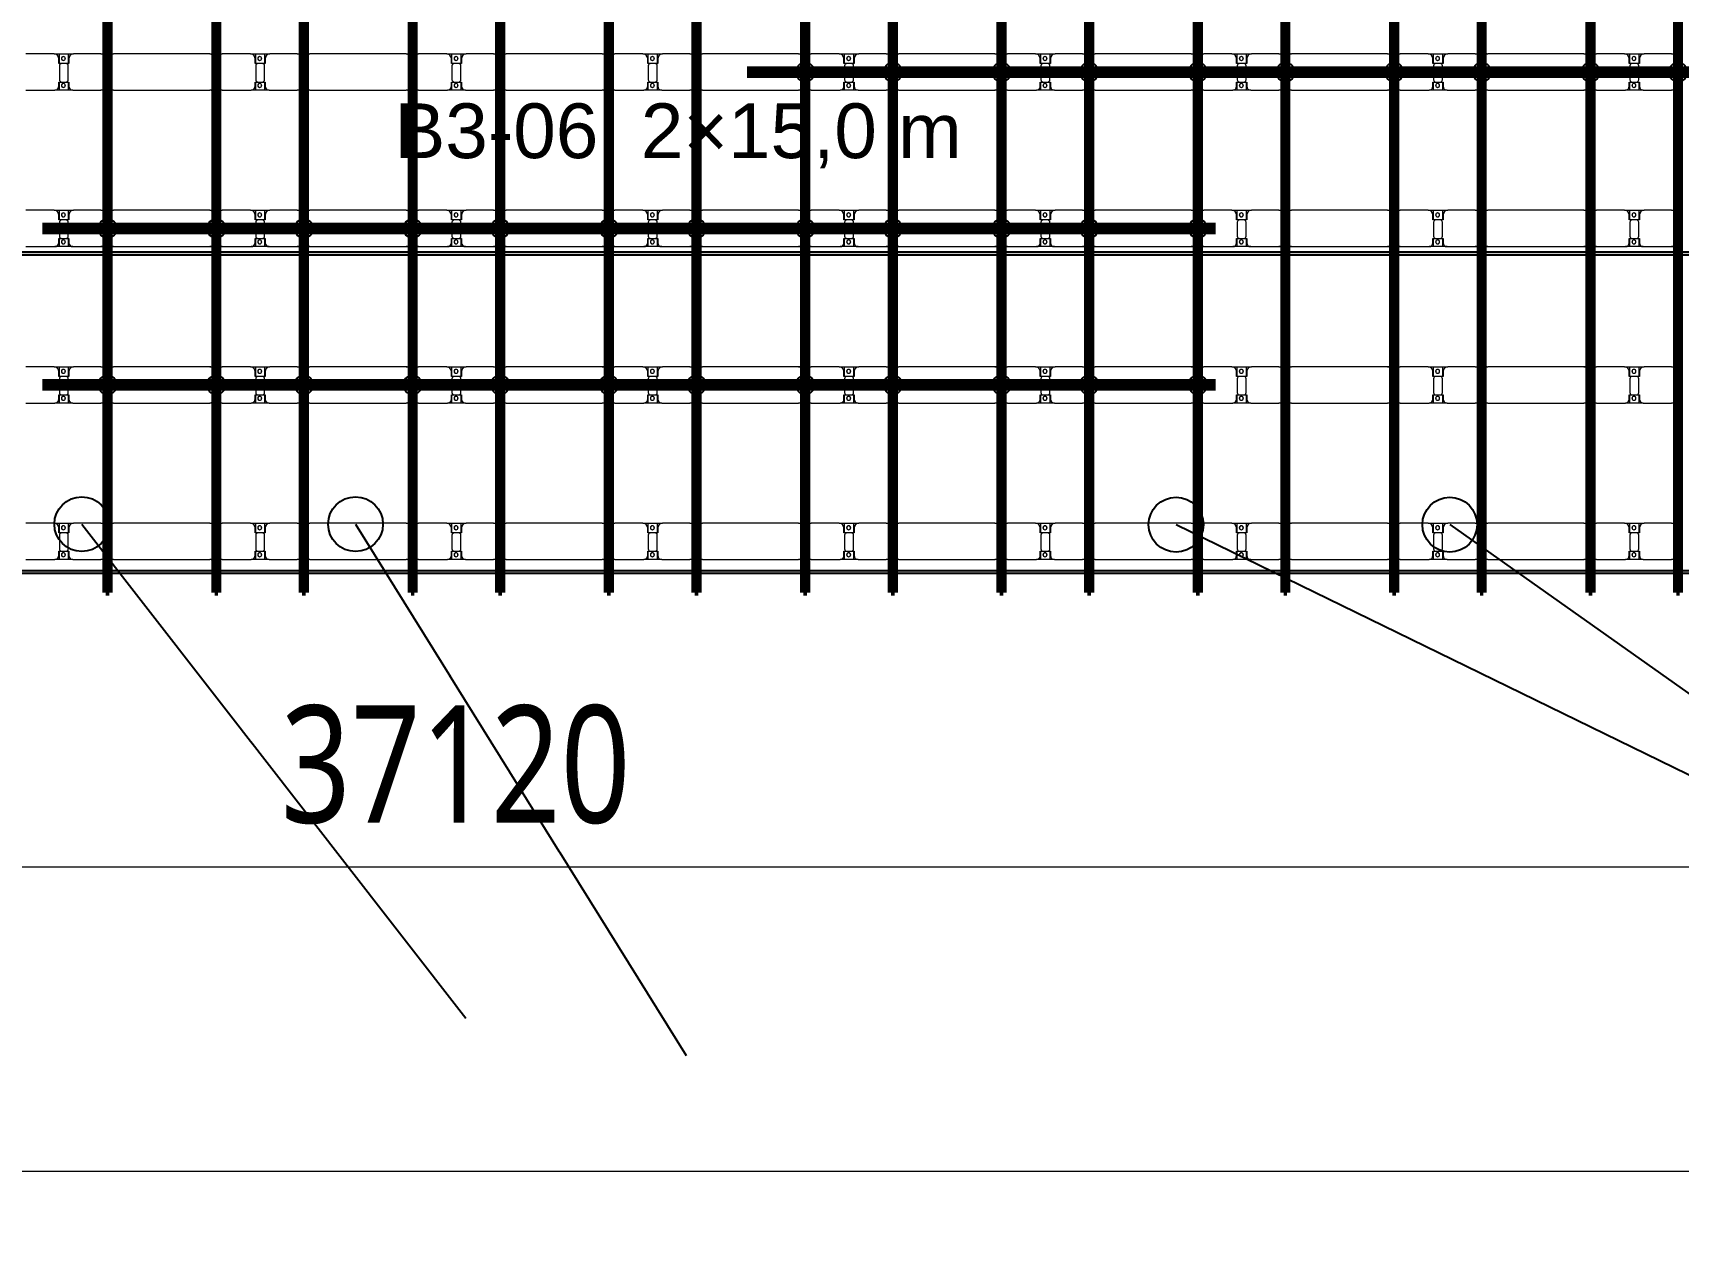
# Model space of a CAD drawing. Header units: millimetres. Extents: x 312848 to 517332, y -142134 to -35114.
# Drawn here: x 412048 to 433082, y -142134 to -126827 of the extents above; entities that cross this region are included whole.
import ezdxf

# ---------------------------------------------------------------- set-up
doc = ezdxf.new("R2010")
doc.units = ezdxf.units.MM
for name, color, linetype, lineweight in [('A-ANNO-DIMS', 211, 'Continuous', 9), ('A-ANNO-DIMS-500', 211, 'Continuous', 9), ('A-GENM', 13, 'Continuous', 9), ('S-BEAM', 12, 'Continuous', 9)]:
    doc.layers.add(name, color=color, linetype=linetype, lineweight=lineweight)
for name, color, linetype in [('GC-BICH NEO', 6, 'Continuous'), ('GC-DAY NEO', 5, 'Continuous'), ('GC-GHI CHU', 2, 'Continuous'), ('GC-HOP 40x60 GIA CUONG', 1, 'Continuous')]:
    doc.layers.add(name, color=color, linetype=linetype)
doc.styles.add('GC_VN', font='arial.ttf')
doc.styles.add('Trebuchet MS', font='trebuc.ttf', dxfattribs={"width": 0.8, "height": 1500})
doc.dimstyles.new('Arc_Length_-_3mm_Trebuchet_MS_3', dxfattribs={"dimscale": 304.8, "dimtxt": 1546.42636, "dimasz": 1.64042, "dimexe": 2.46063, "dimexo": 2.46063, "dimgap": 0.492126, "dimtad": 1, "dimdec": 0, "dimrnd": 10, "dimzin": 0, "dimdsep": 46, "dimtxsty": 'Trebuchet MS', "dimblk1": 'OBLIQUE', "dimblk2": 'OBLIQUE', "dimsah": 1, "dimcen": 0.09, "dimdle": 1.64042, "dimazin": 0, "dimtfac": 1, "dimtdec": 4, "dimtix": 1, "dimtmove": 0, "dimatfit": 3, "dimfxl": 1, "dimtvp": 1, "dimtfill": 1, "dimtolj": 1, "dimtzin": 0, "dimarcsym": 2})

# ---------------------------------------------------------------- blocks, each defined once
blk = doc.blocks.new('Dai phao do pin - DẢI PHAO ĐỠ PIN-67305-KHUNG KẾT CẤU BÈ PIN 3')
at = {"layer": 'A-GENM', "color": 7}
for p, q in [((11170, 242), (10810, 242)), ((11170, 242), (11352, 242)), ((11238, 242), (11420, 242)), ((11238, 118), (11238, 242)), ((11352, 242), (11352, 118)), ((11770, 242), (11420, 242)), ((11770, 242), (11834, 242)), ((11874, 242), (11930, 242)), ((13160, 242), (11930, 242)), ((13160, 242), (13224, 242)), ((13264, 242), (13320, 242)), ((13680, 242), (13320, 242)), ((13680, 242), (13862, 242)), ((13748, 242), (13930, 242)), ((13748, 118), (13748, 242)), ((13862, 242), (13862, 118)), ((14280, 242), (13930, 242)), ((14280, 242), (14344, 242)), ((14384, 242), (14440, 242)), ((15670, 242), (14440, 242)), ((15670, 242), (15734, 242)), ((15774, 242), (15830, 242)), ((16190, 242), (15830, 242)), ((16190, 242), (16372, 242)), ((16258, 242), (16440, 242)), ((16258, 118), (16258, 242)), ((16372, 242), (16372, 118)), ((16790, 242), (16440, 242)), ((16790, 242), (16854, 242)), ((16894, 242), (16950, 242)), ((18180, 242), (16950, 242)), ((18180, 242), (18244, 242)), ((18284, 242), (18340, 242)), ((18700, 242), (18340, 242)), ((18700, 242), (18882, 242)), ((18768, 242), (18950, 242)), ((18768, 118), (18768, 242)), ((18882, 242), (18882, 118)), ((19300, 242), (18950, 242)), ((19300, 242), (19364, 242)), ((19404, 242), (19460, 242)), ((20690, 242), (19460, 242)), ((20690, 242), (20754, 242)), ((20794, 242), (20850, 242)), ((21210, 242), (20850, 242)), ((21210, 242), (21392, 242)), ((21278, 242), (21460, 242)), ((21278, 118), (21278, 242)), ((21392, 242), (21392, 118)), ((21810, 242), (21460, 242)), ((21810, 242), (21874, 242)), ((21914, 242), (21970, 242)), ((23200, 242), (21970, 242)), ((23200, 242), (23264, 242)), ((23304, 242), (23360, 242)), ((23720, 242), (23360, 242)), ((23720, 242), (23902, 242)), ((23788, 242), (23970, 242)), ((23788, 118), (23788, 242)), ((23902, 242), (23902, 118)), ((24320, 242), (23970, 242)), ((24320, 242), (24384, 242)), ((24424, 242), (24480, 242)), ((25710, 242), (24480, 242)), ((25710, 242), (25774, 242)), ((25814, 242), (25870, 242)), ((26230, 242), (25870, 242)), ((26230, 242), (26412, 242)), ((26298, 242), (26480, 242)), ((26298, 118), (26298, 242)), ((26412, 242), (26412, 118)), ((26830, 242), (26480, 242)), ((26830, 242), (26894, 242)), ((26934, 242), (26990, 242)), ((28220, 242), (26990, 242)), ((28220, 242), (28284, 242)), ((28324, 242), (28380, 242)), ((28740, 242), (28380, 242)), ((28740, 242), (28922, 242)), ((28808, 242), (28990, 242)), ((28808, 118), (28808, 242)), ((28922, 242), (28922, 118)), ((29340, 242), (28990, 242)), ((29340, 242), (29404, 242)), ((29444, 242), (29500, 242)), ((30730, 242), (29500, 242)), ((30730, 242), (30794, 242)), ((30834, 242), (30890, 242)), ((31250, 242), (30890, 242)), ((31250, 242), (31432, 242)), ((31318, 242), (31500, 242)), ((31318, 118), (31318, 242)), ((31432, 242), (31432, 118)), ((31850, 242), (31500, 242)), ((31850, 242), (31914, 242)), ((11230, 118), (11230, 182)), ((11322, 118), (11230, 118)), ((11238, 88), (11238, -88)), ((11360, 118), (11268, 118)), ((11352, -88), (11352, 88)), ((11360, 182), (11360, 118)), ((11820, -173), (11820, 192)), ((11880, 192), (11880, -173)), ((13210, -173), (13210, 192)), ((13270, 192), (13270, -173)), ((13740, 118), (13740, 182)), ((13832, 118), (13740, 118)), ((13748, 88), (13748, -88)), ((13870, 118), (13778, 118)), ((13862, -88), (13862, 88)), ((13870, 182), (13870, 118)), ((14330, -173), (14330, 192)), ((14390, 192), (14390, -173)), ((15720, -173), (15720, 192)), ((15780, 192), (15780, -173)), ((16250, 118), (16250, 182)), ((16342, 118), (16250, 118)), ((16258, 88), (16258, -88)), ((16380, 118), (16288, 118)), ((16372, -88), (16372, 88)), ((16380, 182), (16380, 118)), ((16840, -173), (16840, 192)), ((16900, 192), (16900, -173)), ((18230, -173), (18230, 192)), ((18290, 192), (18290, -173)), ((18760, 118), (18760, 182)), ((18852, 118), (18760, 118)), ((18768, 88), (18768, -88)), ((18890, 118), (18798, 118)), ((18882, -88), (18882, 88)), ((18890, 182), (18890, 118)), ((19350, -173), (19350, 192)), ((19410, 192), (19410, -173)), ((20740, -173), (20740, 192)), ((20800, 192), (20800, -173)), ((21270, 118), (21270, 182)), ((21362, 118), (21270, 118)), ((21278, 88), (21278, -88)), ((21400, 118), (21308, 118)), ((21392, -88), (21392, 88)), ((21400, 182), (21400, 118)), ((21860, -173), (21860, 192)), ((21920, 192), (21920, -173)), ((23250, -173), (23250, 192)), ((23310, 192), (23310, -173)), ((23780, 118), (23780, 182)), ((23872, 118), (23780, 118)), ((23788, 88), (23788, -88)), ((23910, 118), (23818, 118)), ((23902, -88), (23902, 88)), ((23910, 182), (23910, 118)), ((24370, -173), (24370, 192)), ((24430, 192), (24430, -173)), ((25760, -173), (25760, 192)), ((25820, 192), (25820, -173)), ((26290, 118), (26290, 182)), ((26382, 118), (26290, 118)), ((26298, 88), (26298, -88)), ((26420, 118), (26328, 118)), ((26412, -88), (26412, 88)), ((26420, 182), (26420, 118)), ((26880, -173), (26880, 192)), ((26940, 192), (26940, -173)), ((28270, -173), (28270, 192)), ((28330, 192), (28330, -173)), ((28800, 118), (28800, 182)), ((28892, 118), (28800, 118)), ((28808, 88), (28808, -88)), ((28930, 118), (28838, 118)), ((28922, -88), (28922, 88)), ((28930, 182), (28930, 118)), ((29390, -173), (29390, 192)), ((29450, 192), (29450, -173)), ((30780, -173), (30780, 192)), ((30840, 192), (30840, -173)), ((31310, 118), (31310, 182)), ((31402, 118), (31310, 118)), ((31318, 88), (31318, -88)), ((31440, 118), (31348, 118)), ((31432, -88), (31432, 88)), ((31440, 182), (31440, 118)), ((31900, -173), (31900, 192)), ((11230, -173), (11230, -118)), ((11230, -118), (11322, -118)), ((11238, -223), (11238, -118)), ((11268, -118), (11360, -118)), ((11352, -118), (11352, -223)), ((11360, -118), (11360, -173)), ((13740, -173), (13740, -118)), ((13740, -118), (13832, -118)), ((13748, -223), (13748, -118)), ((13778, -118), (13870, -118)), ((13862, -118), (13862, -223)), ((13870, -118), (13870, -173)), ((16250, -173), (16250, -118)), ((16250, -118), (16342, -118)), ((16258, -223), (16258, -118)), ((16288, -118), (16380, -118)), ((16372, -118), (16372, -223)), ((16380, -118), (16380, -173)), ((18760, -173), (18760, -118)), ((18760, -118), (18852, -118)), ((18768, -223), (18768, -118)), ((18798, -118), (18890, -118)), ((18882, -118), (18882, -223)), ((18890, -118), (18890, -173)), ((21270, -173), (21270, -118)), ((21270, -118), (21362, -118)), ((21278, -223), (21278, -118)), ((21308, -118), (21400, -118)), ((21392, -118), (21392, -223)), ((21400, -118), (21400, -173)), ((23780, -173), (23780, -118)), ((23780, -118), (23872, -118)), ((23788, -223), (23788, -118)), ((23818, -118), (23910, -118)), ((23902, -118), (23902, -223)), ((23910, -118), (23910, -173)), ((26290, -173), (26290, -118)), ((26290, -118), (26382, -118)), ((26298, -223), (26298, -118)), ((26328, -118), (26420, -118)), ((26412, -118), (26412, -223)), ((26420, -118), (26420, -173)), ((28800, -173), (28800, -118)), ((28800, -118), (28892, -118)), ((28808, -223), (28808, -118)), ((28838, -118), (28930, -118)), ((28922, -118), (28922, -223)), ((28930, -118), (28930, -173)), ((31310, -173), (31310, -118)), ((31310, -118), (31402, -118)), ((31318, -223), (31318, -118)), ((31348, -118), (31440, -118)), ((31432, -118), (31432, -223)), ((31440, -118), (31440, -173)), ((10810, -223), (11180, -223)), ((11352, -223), (11180, -223)), ((11410, -223), (11238, -223)), ((11410, -223), (11770, -223)), ((11834, -223), (11770, -223)), ((11930, -223), (11874, -223)), ((11930, -223), (13160, -223)), ((13224, -223), (13160, -223)), ((13320, -223), (13264, -223)), ((13320, -223), (13690, -223)), ((13862, -223), (13690, -223)), ((13920, -223), (13748, -223)), ((13920, -223), (14280, -223)), ((14344, -223), (14280, -223)), ((14440, -223), (14384, -223)), ((14440, -223), (15670, -223)), ((15734, -223), (15670, -223)), ((15830, -223), (15774, -223)), ((15830, -223), (16200, -223)), ((16372, -223), (16200, -223)), ((16430, -223), (16258, -223)), ((16430, -223), (16790, -223)), ((16854, -223), (16790, -223)), ((16950, -223), (16894, -223)), ((16950, -223), (18180, -223)), ((18244, -223), (18180, -223)), ((18340, -223), (18284, -223)), ((18340, -223), (18710, -223)), ((18882, -223), (18710, -223)), ((18940, -223), (18768, -223)), ((18940, -223), (19300, -223)), ((19364, -223), (19300, -223)), ((19460, -223), (19404, -223)), ((19460, -223), (20690, -223)), ((20754, -223), (20690, -223)), ((20850, -223), (20794, -223)), ((20850, -223), (21220, -223)), ((21392, -223), (21220, -223)), ((21450, -223), (21278, -223)), ((21450, -223), (21810, -223)), ((21874, -223), (21810, -223)), ((21970, -223), (21914, -223)), ((21970, -223), (23200, -223)), ((23264, -223), (23200, -223)), ((23360, -223), (23304, -223)), ((23360, -223), (23730, -223)), ((23902, -223), (23730, -223)), ((23960, -223), (23788, -223)), ((23960, -223), (24320, -223)), ((24384, -223), (24320, -223)), ((24480, -223), (24424, -223)), ((24480, -223), (25710, -223)), ((25774, -223), (25710, -223)), ((25870, -223), (25814, -223)), ((25870, -223), (26240, -223)), ((26412, -223), (26240, -223)), ((26470, -223), (26298, -223)), ((26470, -223), (26830, -223)), ((26894, -223), (26830, -223)), ((26990, -223), (26934, -223)), ((26990, -223), (28220, -223)), ((28284, -223), (28220, -223)), ((28380, -223), (28324, -223)), ((28380, -223), (28750, -223)), ((28922, -223), (28750, -223)), ((28980, -223), (28808, -223)), ((28980, -223), (29340, -223)), ((29404, -223), (29340, -223)), ((29500, -223), (29444, -223)), ((29500, -223), (30730, -223)), ((30794, -223), (30730, -223)), ((30890, -223), (30834, -223)), ((30890, -223), (31260, -223)), ((31432, -223), (31260, -223)), ((31490, -223), (31318, -223)), ((31490, -223), (31850, -223)), ((31914, -223), (31850, -223))]:
    blk.add_line(p, q, dxfattribs=at)
for centre, radius, start, end in [((11170, 182), 60, 0, 90), ((11170, 182), 60, 0, 30), ((11420, 182), 60, 90, 180), ((11420, 182), 60, 150, 180), ((11770, 192), 50, 360, 90), ((11770, 192), 50, 360, 45), ((11930, 192), 50, 90, 180), ((11930, 192), 50, 105, 180), ((13160, 192), 50, 360, 90), ((13160, 192), 50, 15, 90), ((13320, 192), 50, 90, 180), ((13320, 192), 50, 135, 180), ((13680, 182), 60, 0, 90), ((13680, 182), 60, 0, 30), ((13930, 182), 60, 90, 180), ((13930, 182), 60, 150, 180), ((14280, 192), 50, 0, 90), ((14280, 192), 50, 0, 45), ((14440, 192), 50, 90, 180), ((14440, 192), 50, 105, 180), ((15670, 192), 50, 360, 90), ((15670, 192), 50, 15, 90), ((15830, 192), 50, 90, 180), ((15830, 192), 50, 135, 180), ((16190, 182), 60, 0, 90), ((16190, 182), 60, 0, 30), ((16440, 182), 60, 90, 180), ((16440, 182), 60, 150, 180), ((16790, 192), 50, 0, 90), ((16790, 192), 50, 0, 45), ((16950, 192), 50, 90, 180), ((16950, 192), 50, 105, 180), ((18180, 192), 50, 360, 90), ((18180, 192), 50, 15, 90), ((18340, 192), 50, 90, 180), ((18340, 192), 50, 135, 180), ((18700, 182), 60, 360, 90), ((18700, 182), 60, 360, 30), ((18950, 182), 60, 90, 180), ((18950, 182), 60, 150, 180), ((19300, 192), 50, 0, 90), ((19300, 192), 50, 0, 45), ((19460, 192), 50, 90, 180), ((19460, 192), 50, 105, 180), ((20690, 192), 50, 360, 90), ((20690, 192), 50, 15, 90), ((20850, 192), 50, 90, 180), ((20850, 192), 50, 135, 180), ((21210, 182), 60, 0, 90), ((21210, 182), 60, 0, 30), ((21460, 182), 60, 90, 180), ((21460, 182), 60, 150, 180), ((21810, 192), 50, 0, 90), ((21810, 192), 50, 0, 45), ((21970, 192), 50, 90, 180), ((21970, 192), 50, 111.92, 180), ((23200, 192), 50, 360, 90), ((23200, 192), 50, 15, 90), ((23360, 192), 50, 90, 180), ((23360, 192), 50, 135, 180), ((23720, 182), 60, 360, 90), ((23720, 182), 60, 360, 30), ((23970, 182), 60, 90, 180), ((23970, 182), 60, 150, 180), ((24320, 192), 50, 0, 90), ((24320, 192), 50, 0, 45), ((24480, 192), 50, 90, 180), ((24480, 192), 50, 105, 180), ((25710, 192), 50, 0, 90), ((25710, 192), 50, 15, 90), ((25870, 192), 50, 90, 180), ((25870, 192), 50, 135, 180), ((26230, 182), 60, 0, 90), ((26230, 182), 60, 0, 30), ((26480, 182), 60, 90, 180), ((26480, 182), 60, 150, 180), ((26830, 192), 50, 360, 90), ((26830, 192), 50, 360, 45), ((26990, 192), 50, 90, 180), ((26990, 192), 50, 105, 180), ((28220, 192), 50, 0, 90), ((28220, 192), 50, 15, 90), ((28380, 192), 50, 90, 180), ((28380, 192), 50, 135, 180), ((28740, 182), 60, 0, 90), ((28740, 182), 60, 0, 30), ((28990, 182), 60, 90, 180), ((28990, 182), 60, 150, 180), ((29340, 192), 50, 0, 90), ((29340, 192), 50, 0, 45), ((29500, 192), 50, 90, 180), ((29500, 192), 50, 105, 180), ((30730, 192), 50, 360, 90), ((30730, 192), 50, 15, 90), ((30890, 192), 50, 90, 180), ((30890, 192), 50, 135, 180), ((31250, 182), 60, 0, 90), ((31250, 182), 60, 0, 30), ((31500, 182), 60, 90, 180), ((31500, 182), 60, 150, 180), ((31850, 192), 50, 0, 90), ((31850, 192), 50, 0, 45), ((11268, 88), 30, 90, 180), ((11289, 183), 25, 360, 180), ((11289, 183), 25, 180, 0), ((11291, 183), 25, 0, 180), ((11291, 183), 25, 180, 360), ((11322, 88), 30, 0, 90), ((13778, 88), 30, 90, 180), ((13799, 183), 25, 0, 180), ((13799, 183), 25, 180, 360), ((13801, 183), 25, 0, 180), ((13801, 183), 25, 180, 360), ((13832, 88), 30, 0, 90), ((16288, 88), 30, 90, 180), ((16309, 183), 25, 0, 180), ((16309, 183), 25, 180, 360), ((16311, 183), 25, 0, 180), ((16311, 183), 25, 180, 0), ((16342, 88), 30, 0, 90), ((18798, 88), 30, 90, 180), ((18819, 183), 25, 360, 180), ((18819, 183), 25, 180, 0), ((18821, 183), 25, 360, 180), ((18821, 183), 25, 180, 360), ((18852, 88), 30, 360, 90), ((21308, 88), 30, 90, 180), ((21329, 183), 25, 360, 180), ((21329, 183), 25, 180, 0), ((21331, 183), 25, 0, 180), ((21331, 183), 25, 180, 0), ((21362, 88), 30, 0, 90), ((23818, 88), 30, 90, 180), ((23839, 183), 25, 360, 180), ((23839, 183), 25, 180, 0), ((23841, 183), 25, 360, 180), ((23841, 183), 25, 180, 360), ((23872, 88), 30, 0, 90), ((26328, 88), 30, 90, 180), ((26349, 183), 25, 360, 180), ((26349, 183), 25, 180, 0), ((26351, 183), 25, 0, 180), ((26351, 183), 25, 180, 0), ((26382, 88), 30, 0, 90), ((28838, 88), 30, 90, 180), ((28859, 183), 25, 360, 180), ((28859, 183), 25, 180, 0), ((28861, 183), 25, 360, 180), ((28861, 183), 25, 180, 0), ((28892, 88), 30, 0, 90), ((31348, 88), 30, 90, 180), ((31369, 183), 25, 360, 180), ((31369, 183), 25, 180, 0), ((31371, 183), 25, 360, 180), ((31371, 183), 25, 180, 0), ((31402, 88), 30, 0, 90), ((11180, -173), 50, 270, 360), ((11180, -173), 50, 315, 360), ((11268, -88), 30, 180, 270), ((11289, -162), 25, 360, 180), ((11289, -162), 25, 180, 360), ((11291, -162), 25, 0, 180), ((11291, -162), 25, 180, 360), ((11322, -88), 30, 270, 360), ((11410, -173), 50, 180, 270), ((11410, -173), 50, 180, 225), ((11770, -173), 50, 270, 360), ((11770, -173), 50, 315, 360), ((11930, -173), 50, 180, 270), ((11930, -173), 50, 180, 270), ((13160, -173), 50, 270, 0), ((13160, -173), 50, 285, 360), ((13320, -173), 50, 180, 270), ((13320, -173), 50, 180, 225), ((13690, -173), 50, 270, 360), ((13690, -173), 50, 315, 0), ((13778, -88), 30, 180, 270), ((13799, -162), 25, 360, 180), ((13799, -162), 25, 180, 360), ((13801, -162), 25, 0, 180), ((13801, -162), 25, 180, 0), ((13832, -88), 30, 270, 360), ((13920, -173), 50, 180, 270), ((13920, -173), 50, 180, 225), ((14280, -173), 50, 270, 0), ((14280, -173), 50, 315, 360), ((14440, -173), 50, 180, 270), ((14440, -173), 50, 180, 270), ((15670, -173), 50, 270, 0), ((15670, -173), 50, 285, 360), ((15830, -173), 50, 180, 270), ((15830, -173), 50, 180, 225), ((16200, -173), 50, 270, 360), ((16200, -173), 50, 315, 360), ((16288, -88), 30, 180, 270), ((16309, -162), 25, 0, 180), ((16309, -162), 25, 180, 360), ((16311, -162), 25, 0, 180), ((16311, -162), 25, 180, 360), ((16342, -88), 30, 270, 0), ((16430, -173), 50, 180, 270), ((16430, -173), 50, 180, 225), ((16790, -173), 50, 270, 0), ((16790, -173), 50, 315, 360), ((16950, -173), 50, 180, 270), ((16950, -173), 50, 180, 270), ((18180, -173), 50, 270, 360), ((18180, -173), 50, 285, 360), ((18340, -173), 50, 180, 270), ((18340, -173), 50, 180, 225), ((18710, -173), 50, 270, 0), ((18710, -173), 50, 315, 0), ((18798, -88), 30, 180, 270), ((18819, -162), 25, 360, 180), ((18819, -162), 25, 180, 360), ((18821, -162), 25, 360, 180), ((18821, -162), 25, 180, 0), ((18852, -88), 30, 270, 0), ((18940, -173), 50, 180, 270), ((18940, -173), 50, 180, 225), ((19300, -173), 50, 270, 360), ((19300, -173), 50, 315, 360), ((19460, -173), 50, 180, 270), ((19460, -173), 50, 180, 270), ((20690, -173), 50, 270, 0), ((20690, -173), 50, 285, 360), ((20850, -173), 50, 180, 270), ((20850, -173), 50, 180, 225), ((21220, -173), 50, 270, 0), ((21220, -173), 50, 315, 0), ((21308, -88), 30, 180, 270), ((21329, -162), 25, 360, 180), ((21329, -162), 25, 180, 0), ((21331, -162), 25, 360, 180), ((21331, -162), 25, 180, 0), ((21362, -88), 30, 270, 360), ((21450, -173), 50, 180, 270), ((21450, -173), 50, 180, 225), ((21810, -173), 50, 270, 0), ((21810, -173), 50, 315, 360), ((21970, -173), 50, 180, 270), ((21970, -173), 50, 180, 270), ((23200, -173), 50, 270, 0), ((23200, -173), 50, 285, 360), ((23360, -173), 50, 180, 270), ((23360, -173), 50, 180, 225), ((23730, -173), 50, 270, 0), ((23730, -173), 50, 315, 0), ((23818, -88), 30, 180, 270), ((23839, -162), 25, 360, 180), ((23839, -162), 25, 180, 0), ((23841, -162), 25, 360, 180), ((23841, -162), 25, 180, 0), ((23872, -88), 30, 270, 0), ((23960, -173), 50, 180, 270), ((23960, -173), 50, 180, 225), ((24320, -173), 50, 270, 0), ((24320, -173), 50, 315, 0), ((24480, -173), 50, 180, 270), ((24480, -173), 50, 180, 270), ((25710, -173), 50, 270, 360), ((25710, -173), 50, 285, 360), ((25870, -173), 50, 180, 270), ((25870, -173), 50, 180, 225), ((26240, -173), 50, 270, 360), ((26240, -173), 50, 315, 360), ((26328, -88), 30, 180, 270), ((26349, -162), 25, 360, 180), ((26349, -162), 25, 180, 0), ((26351, -162), 25, 360, 180), ((26351, -162), 25, 180, 0), ((26382, -88), 30, 270, 360), ((26470, -173), 50, 180, 270), ((26470, -173), 50, 180, 225), ((26830, -173), 50, 270, 360), ((26830, -173), 50, 315, 360), ((26990, -173), 50, 180, 270), ((26990, -173), 50, 180, 270), ((28220, -173), 50, 270, 360), ((28220, -173), 50, 285, 360), ((28380, -173), 50, 180, 270), ((28380, -173), 50, 180, 225), ((28750, -173), 50, 270, 0), ((28750, -173), 50, 315, 0), ((28838, -88), 30, 180, 270), ((28859, -162), 25, 360, 180), ((28859, -162), 25, 180, 0), ((28861, -162), 25, 360, 180), ((28861, -162), 25, 180, 0), ((28892, -88), 30, 270, 360), ((28980, -173), 50, 180, 270), ((28980, -173), 50, 180, 225), ((29340, -173), 50, 270, 0), ((29340, -173), 50, 315, 0), ((29500, -173), 50, 180, 270), ((29500, -173), 50, 180, 270), ((30730, -173), 50, 270, 0), ((30730, -173), 50, 285, 0), ((30890, -173), 50, 180, 270), ((30890, -173), 50, 180, 225), ((31260, -173), 50, 270, 0), ((31260, -173), 50, 315, 0), ((31348, -88), 30, 180, 270), ((31369, -162), 25, 360, 180), ((31369, -162), 25, 180, 0), ((31371, -162), 25, 0, 180), ((31371, -162), 25, 180, 0), ((31402, -88), 30, 270, 0), ((31490, -173), 50, 180, 270), ((31490, -173), 50, 180, 225), ((31850, -173), 50, 270, 360), ((31850, -173), 50, 315, 0)]:
    blk.add_arc(centre, radius, start, end, dxfattribs=at)
blk = doc.blocks.new('Dai phao do pin - DẢI PHAO ĐỠ PIN-V14-KHUNG KẾT CẤU BÈ PIN 3')
at = {"layer": 'A-GENM', "color": 7}
for p, q in [((11170, 242), (10810, 242)), ((11170, 242), (11352, 242)), ((11238, 242), (11420, 242)), ((11238, 118), (11238, 242)), ((11352, 242), (11352, 118)), ((11770, 242), (11420, 242)), ((11770, 242), (11834, 242)), ((11874, 242), (11930, 242)), ((13160, 242), (11930, 242)), ((13160, 242), (13224, 242)), ((13264, 242), (13320, 242)), ((13680, 242), (13320, 242)), ((13680, 242), (13862, 242)), ((13748, 242), (13930, 242)), ((13748, 118), (13748, 242)), ((13862, 242), (13862, 118)), ((14280, 242), (13930, 242)), ((14280, 242), (14344, 242)), ((14384, 242), (14440, 242)), ((15670, 242), (14440, 242)), ((15670, 242), (15734, 242)), ((15774, 242), (15830, 242)), ((16190, 242), (15830, 242)), ((16190, 242), (16372, 242)), ((16258, 242), (16440, 242)), ((16258, 118), (16258, 242)), ((16372, 242), (16372, 118)), ((16790, 242), (16440, 242)), ((16790, 242), (16854, 242)), ((16894, 242), (16950, 242)), ((18180, 242), (16950, 242)), ((18180, 242), (18244, 242)), ((18284, 242), (18340, 242)), ((18700, 242), (18340, 242)), ((18700, 242), (18882, 242)), ((18768, 242), (18950, 242)), ((18768, 118), (18768, 242)), ((18882, 242), (18882, 118)), ((19300, 242), (18950, 242)), ((19300, 242), (19364, 242)), ((19404, 242), (19460, 242)), ((20690, 242), (19460, 242)), ((20690, 242), (20754, 242)), ((20794, 242), (20850, 242)), ((21210, 242), (20850, 242)), ((21210, 242), (21392, 242)), ((21278, 242), (21460, 242)), ((21278, 118), (21278, 242)), ((21392, 242), (21392, 118)), ((21810, 242), (21460, 242)), ((21810, 242), (21874, 242)), ((21914, 242), (21970, 242)), ((23200, 242), (21970, 242)), ((23200, 242), (23264, 242)), ((23304, 242), (23360, 242)), ((23720, 242), (23360, 242)), ((23720, 242), (23902, 242)), ((23788, 242), (23970, 242)), ((23788, 118), (23788, 242)), ((23902, 242), (23902, 118)), ((24320, 242), (23970, 242)), ((24320, 242), (24384, 242)), ((24424, 242), (24480, 242)), ((25710, 242), (24480, 242)), ((25710, 242), (25774, 242)), ((25814, 242), (25870, 242)), ((26230, 242), (25870, 242)), ((26230, 242), (26412, 242)), ((26298, 242), (26480, 242)), ((26298, 118), (26298, 242)), ((26412, 242), (26412, 118)), ((26830, 242), (26480, 242)), ((26830, 242), (26894, 242)), ((26934, 242), (26990, 242)), ((28220, 242), (26990, 242)), ((28220, 242), (28284, 242)), ((28324, 242), (28380, 242)), ((28740, 242), (28380, 242)), ((28740, 242), (28922, 242)), ((28808, 242), (28990, 242)), ((28808, 118), (28808, 242)), ((28922, 242), (28922, 118)), ((29340, 242), (28990, 242)), ((29340, 242), (29404, 242)), ((29444, 242), (29500, 242)), ((30730, 242), (29500, 242)), ((30730, 242), (30794, 242)), ((30834, 242), (30890, 242)), ((31250, 242), (30890, 242)), ((31250, 242), (31432, 242)), ((31318, 242), (31500, 242)), ((31318, 118), (31318, 242)), ((31432, 242), (31432, 118)), ((31850, 242), (31500, 242)), ((31850, 242), (31914, 242)), ((11230, 118), (11230, 182)), ((11322, 118), (11230, 118)), ((11238, 88), (11238, -88)), ((11360, 118), (11268, 118)), ((11352, -88), (11352, 88)), ((11360, 182), (11360, 118)), ((11820, -173), (11820, 192)), ((11880, 192), (11880, -173)), ((13210, -173), (13210, 192)), ((13270, 192), (13270, -173)), ((13740, 118), (13740, 182)), ((13832, 118), (13740, 118)), ((13748, 88), (13748, -88)), ((13870, 118), (13778, 118)), ((13862, -88), (13862, 88)), ((13870, 182), (13870, 118)), ((14330, -173), (14330, 192)), ((14390, 192), (14390, -173)), ((15720, -173), (15720, 192)), ((15780, 192), (15780, -173)), ((16250, 118), (16250, 182)), ((16342, 118), (16250, 118)), ((16258, 88), (16258, -88)), ((16380, 118), (16288, 118)), ((16372, -88), (16372, 88)), ((16380, 182), (16380, 118)), ((16840, -173), (16840, 192)), ((16900, 192), (16900, -173)), ((18230, -173), (18230, 192)), ((18290, 192), (18290, -173)), ((18760, 118), (18760, 182)), ((18852, 118), (18760, 118)), ((18768, 88), (18768, -88)), ((18890, 118), (18798, 118)), ((18882, -88), (18882, 88)), ((18890, 182), (18890, 118)), ((19350, -173), (19350, 192)), ((19410, 192), (19410, -173)), ((20740, -173), (20740, 192)), ((20800, 192), (20800, -173)), ((21270, 118), (21270, 182)), ((21362, 118), (21270, 118)), ((21278, 88), (21278, -88)), ((21400, 118), (21308, 118)), ((21392, -88), (21392, 88)), ((21400, 182), (21400, 118)), ((21860, -173), (21860, 192)), ((21920, 192), (21920, -173)), ((23250, -173), (23250, 192)), ((23310, 192), (23310, -173)), ((23780, 118), (23780, 182)), ((23872, 118), (23780, 118)), ((23788, 88), (23788, -88)), ((23910, 118), (23818, 118)), ((23902, -88), (23902, 88)), ((23910, 182), (23910, 118)), ((24370, -173), (24370, 192)), ((24430, 192), (24430, -173)), ((25760, -173), (25760, 192)), ((25820, 192), (25820, -173)), ((26290, 118), (26290, 182)), ((26382, 118), (26290, 118)), ((26298, 88), (26298, -88)), ((26420, 118), (26328, 118)), ((26412, -88), (26412, 88)), ((26420, 182), (26420, 118)), ((26880, -173), (26880, 192)), ((26940, 192), (26940, -173)), ((28270, -173), (28270, 192)), ((28330, 192), (28330, -173)), ((28800, 118), (28800, 182)), ((28892, 118), (28800, 118)), ((28808, 88), (28808, -88)), ((28930, 118), (28838, 118)), ((28922, -88), (28922, 88)), ((28930, 182), (28930, 118)), ((29390, -173), (29390, 192)), ((29450, 192), (29450, -173)), ((30780, -173), (30780, 192)), ((30840, 192), (30840, -173)), ((31310, 118), (31310, 182)), ((31402, 118), (31310, 118)), ((31318, 88), (31318, -88)), ((31440, 118), (31348, 118)), ((31432, -88), (31432, 88)), ((31440, 182), (31440, 118)), ((31900, -173), (31900, 192)), ((11230, -173), (11230, -118)), ((11230, -118), (11322, -118)), ((11238, -223), (11238, -118)), ((11268, -118), (11360, -118)), ((11352, -118), (11352, -223)), ((11360, -118), (11360, -173)), ((13740, -173), (13740, -118)), ((13740, -118), (13832, -118)), ((13748, -223), (13748, -118)), ((13778, -118), (13870, -118)), ((13862, -118), (13862, -223)), ((13870, -118), (13870, -173)), ((16250, -173), (16250, -118)), ((16250, -118), (16342, -118)), ((16258, -223), (16258, -118)), ((16288, -118), (16380, -118)), ((16372, -118), (16372, -223)), ((16380, -118), (16380, -173)), ((18760, -173), (18760, -118)), ((18760, -118), (18852, -118)), ((18768, -223), (18768, -118)), ((18798, -118), (18890, -118)), ((18882, -118), (18882, -223)), ((18890, -118), (18890, -173)), ((21270, -173), (21270, -118)), ((21270, -118), (21362, -118)), ((21278, -223), (21278, -118)), ((21308, -118), (21400, -118)), ((21392, -118), (21392, -223)), ((21400, -118), (21400, -173)), ((23780, -173), (23780, -118)), ((23780, -118), (23872, -118)), ((23788, -223), (23788, -118)), ((23818, -118), (23910, -118)), ((23902, -118), (23902, -223)), ((23910, -118), (23910, -173)), ((26290, -173), (26290, -118)), ((26290, -118), (26382, -118)), ((26298, -223), (26298, -118)), ((26328, -118), (26420, -118)), ((26412, -118), (26412, -223)), ((26420, -118), (26420, -173)), ((28800, -173), (28800, -118)), ((28800, -118), (28892, -118)), ((28808, -223), (28808, -118)), ((28838, -118), (28930, -118)), ((28922, -118), (28922, -223)), ((28930, -118), (28930, -173)), ((31310, -173), (31310, -118)), ((31310, -118), (31402, -118)), ((31318, -223), (31318, -118)), ((31348, -118), (31440, -118)), ((31432, -118), (31432, -223)), ((31440, -118), (31440, -173)), ((10810, -223), (11180, -223)), ((11352, -223), (11180, -223)), ((11410, -223), (11238, -223)), ((11410, -223), (11770, -223)), ((11834, -223), (11770, -223)), ((11930, -223), (11874, -223)), ((11930, -223), (13160, -223)), ((13224, -223), (13160, -223)), ((13320, -223), (13264, -223)), ((13320, -223), (13690, -223)), ((13862, -223), (13690, -223)), ((13920, -223), (13748, -223)), ((13920, -223), (14280, -223)), ((14344, -223), (14280, -223)), ((14440, -223), (14384, -223)), ((14440, -223), (15670, -223)), ((15734, -223), (15670, -223)), ((15830, -223), (15774, -223)), ((15830, -223), (16200, -223)), ((16372, -223), (16200, -223)), ((16430, -223), (16258, -223)), ((16430, -223), (16790, -223)), ((16854, -223), (16790, -223)), ((16950, -223), (16894, -223)), ((16950, -223), (18180, -223)), ((18244, -223), (18180, -223)), ((18340, -223), (18284, -223)), ((18340, -223), (18710, -223)), ((18882, -223), (18710, -223)), ((18940, -223), (18768, -223)), ((18940, -223), (19300, -223)), ((19364, -223), (19300, -223)), ((19460, -223), (19404, -223)), ((19460, -223), (20690, -223)), ((20754, -223), (20690, -223)), ((20850, -223), (20794, -223)), ((20850, -223), (21220, -223)), ((21392, -223), (21220, -223)), ((21450, -223), (21278, -223)), ((21450, -223), (21810, -223)), ((21874, -223), (21810, -223)), ((21970, -223), (21914, -223)), ((21970, -223), (23200, -223)), ((23264, -223), (23200, -223)), ((23360, -223), (23304, -223)), ((23360, -223), (23730, -223)), ((23902, -223), (23730, -223)), ((23960, -223), (23788, -223)), ((23960, -223), (24320, -223)), ((24384, -223), (24320, -223)), ((24480, -223), (24424, -223)), ((24480, -223), (25710, -223)), ((25774, -223), (25710, -223)), ((25870, -223), (25814, -223)), ((25870, -223), (26240, -223)), ((26412, -223), (26240, -223)), ((26470, -223), (26298, -223)), ((26470, -223), (26830, -223)), ((26894, -223), (26830, -223)), ((26990, -223), (26934, -223)), ((26990, -223), (28220, -223)), ((28284, -223), (28220, -223)), ((28380, -223), (28324, -223)), ((28380, -223), (28750, -223)), ((28922, -223), (28750, -223)), ((28980, -223), (28808, -223)), ((28980, -223), (29340, -223)), ((29404, -223), (29340, -223)), ((29500, -223), (29444, -223)), ((29500, -223), (30730, -223)), ((30794, -223), (30730, -223)), ((30890, -223), (30834, -223)), ((30890, -223), (31260, -223)), ((31432, -223), (31260, -223)), ((31490, -223), (31318, -223)), ((31490, -223), (31850, -223)), ((31914, -223), (31850, -223))]:
    blk.add_line(p, q, dxfattribs=at)
for centre, radius, start, end in [((11170, 182), 60, 0, 90), ((11170, 182), 60, 0, 30), ((11420, 182), 60, 90, 180), ((11420, 182), 60, 150, 180), ((11770, 192), 50, 360, 90), ((11770, 192), 50, 360, 45), ((11930, 192), 50, 90, 180), ((11930, 192), 50, 105, 180), ((13160, 192), 50, 360, 90), ((13160, 192), 50, 15, 90), ((13320, 192), 50, 90, 180), ((13320, 192), 50, 135, 180), ((13680, 182), 60, 0, 90), ((13680, 182), 60, 0, 30), ((13930, 182), 60, 90, 180), ((13930, 182), 60, 150, 180), ((14280, 192), 50, 0, 90), ((14280, 192), 50, 0, 45), ((14440, 192), 50, 90, 180), ((14440, 192), 50, 105, 180), ((15670, 192), 50, 360, 90), ((15670, 192), 50, 15, 90), ((15830, 192), 50, 90, 180), ((15830, 192), 50, 135, 180), ((16190, 182), 60, 0, 90), ((16190, 182), 60, 0, 30), ((16440, 182), 60, 90, 180), ((16440, 182), 60, 150, 180), ((16790, 192), 50, 0, 90), ((16790, 192), 50, 0, 45), ((16950, 192), 50, 90, 180), ((16950, 192), 50, 105, 180), ((18180, 192), 50, 360, 90), ((18180, 192), 50, 15, 90), ((18340, 192), 50, 90, 180), ((18340, 192), 50, 135, 180), ((18700, 182), 60, 360, 90), ((18700, 182), 60, 360, 30), ((18950, 182), 60, 90, 180), ((18950, 182), 60, 150, 180), ((19300, 192), 50, 0, 90), ((19300, 192), 50, 0, 45), ((19460, 192), 50, 90, 180), ((19460, 192), 50, 105, 180), ((20690, 192), 50, 360, 90), ((20690, 192), 50, 15, 90), ((20850, 192), 50, 90, 180), ((20850, 192), 50, 135, 180), ((21210, 182), 60, 0, 90), ((21210, 182), 60, 0, 30), ((21460, 182), 60, 90, 180), ((21460, 182), 60, 150, 180), ((21810, 192), 50, 0, 90), ((21810, 192), 50, 0, 45), ((21970, 192), 50, 90, 180), ((21970, 192), 50, 111.92, 180), ((23200, 192), 50, 360, 90), ((23200, 192), 50, 15, 90), ((23360, 192), 50, 90, 180), ((23360, 192), 50, 135, 180), ((23720, 182), 60, 360, 90), ((23720, 182), 60, 360, 30), ((23970, 182), 60, 90, 180), ((23970, 182), 60, 150, 180), ((24320, 192), 50, 0, 90), ((24320, 192), 50, 0, 45), ((24480, 192), 50, 90, 180), ((24480, 192), 50, 105, 180), ((25710, 192), 50, 0, 90), ((25710, 192), 50, 15, 90), ((25870, 192), 50, 90, 180), ((25870, 192), 50, 135, 180), ((26230, 182), 60, 0, 90), ((26230, 182), 60, 0, 30), ((26480, 182), 60, 90, 180), ((26480, 182), 60, 150, 180), ((26830, 192), 50, 360, 90), ((26830, 192), 50, 360, 45), ((26990, 192), 50, 90, 180), ((26990, 192), 50, 105, 180), ((28220, 192), 50, 0, 90), ((28220, 192), 50, 15, 90), ((28380, 192), 50, 90, 180), ((28380, 192), 50, 135, 180), ((28740, 182), 60, 0, 90), ((28740, 182), 60, 0, 30), ((28990, 182), 60, 90, 180), ((28990, 182), 60, 150, 180), ((29340, 192), 50, 0, 90), ((29340, 192), 50, 0, 45), ((29500, 192), 50, 90, 180), ((29500, 192), 50, 105, 180), ((30730, 192), 50, 360, 90), ((30730, 192), 50, 15, 90), ((30890, 192), 50, 90, 180), ((30890, 192), 50, 135, 180), ((31250, 182), 60, 0, 90), ((31250, 182), 60, 0, 30), ((31500, 182), 60, 90, 180), ((31500, 182), 60, 150, 180), ((31850, 192), 50, 0, 90), ((31850, 192), 50, 0, 45), ((11268, 88), 30, 90, 180), ((11289, 183), 25, 360, 180), ((11289, 183), 25, 180, 0), ((11291, 183), 25, 0, 180), ((11291, 183), 25, 180, 360), ((11322, 88), 30, 0, 90), ((13778, 88), 30, 90, 180), ((13799, 183), 25, 0, 180), ((13799, 183), 25, 180, 360), ((13801, 183), 25, 0, 180), ((13801, 183), 25, 180, 360), ((13832, 88), 30, 0, 90), ((16288, 88), 30, 90, 180), ((16309, 183), 25, 0, 180), ((16309, 183), 25, 180, 360), ((16311, 183), 25, 0, 180), ((16311, 183), 25, 180, 0), ((16342, 88), 30, 0, 90), ((18798, 88), 30, 90, 180), ((18819, 183), 25, 360, 180), ((18819, 183), 25, 180, 0), ((18821, 183), 25, 360, 180), ((18821, 183), 25, 180, 360), ((18852, 88), 30, 360, 90), ((21308, 88), 30, 90, 180), ((21329, 183), 25, 360, 180), ((21329, 183), 25, 180, 0), ((21331, 183), 25, 0, 180), ((21331, 183), 25, 180, 0), ((21362, 88), 30, 0, 90), ((23818, 88), 30, 90, 180), ((23839, 183), 25, 360, 180), ((23839, 183), 25, 180, 0), ((23841, 183), 25, 360, 180), ((23841, 183), 25, 180, 360), ((23872, 88), 30, 0, 90), ((26328, 88), 30, 90, 180), ((26349, 183), 25, 360, 180), ((26349, 183), 25, 180, 0), ((26351, 183), 25, 0, 180), ((26351, 183), 25, 180, 0), ((26382, 88), 30, 0, 90), ((28838, 88), 30, 90, 180), ((28859, 183), 25, 360, 180), ((28859, 183), 25, 180, 0), ((28861, 183), 25, 360, 180), ((28861, 183), 25, 180, 0), ((28892, 88), 30, 0, 90), ((31348, 88), 30, 90, 180), ((31369, 183), 25, 360, 180), ((31369, 183), 25, 180, 0), ((31371, 183), 25, 360, 180), ((31371, 183), 25, 180, 0), ((31402, 88), 30, 0, 90), ((11180, -173), 50, 270, 360), ((11180, -173), 50, 315, 360), ((11268, -88), 30, 180, 270), ((11289, -162), 25, 360, 180), ((11289, -162), 25, 180, 360), ((11291, -162), 25, 0, 180), ((11291, -162), 25, 180, 360), ((11322, -88), 30, 270, 360), ((11410, -173), 50, 180, 270), ((11410, -173), 50, 180, 225), ((11770, -173), 50, 270, 360), ((11770, -173), 50, 315, 360), ((11930, -173), 50, 180, 270), ((11930, -173), 50, 180, 270), ((13160, -173), 50, 270, 0), ((13160, -173), 50, 285, 360), ((13320, -173), 50, 180, 270), ((13320, -173), 50, 180, 225), ((13690, -173), 50, 270, 360), ((13690, -173), 50, 315, 0), ((13778, -88), 30, 180, 270), ((13799, -162), 25, 360, 180), ((13799, -162), 25, 180, 360), ((13801, -162), 25, 0, 180), ((13801, -162), 25, 180, 0), ((13832, -88), 30, 270, 360), ((13920, -173), 50, 180, 270), ((13920, -173), 50, 180, 225), ((14280, -173), 50, 270, 0), ((14280, -173), 50, 315, 360), ((14440, -173), 50, 180, 270), ((14440, -173), 50, 180, 270), ((15670, -173), 50, 270, 0), ((15670, -173), 50, 285, 360), ((15830, -173), 50, 180, 270), ((15830, -173), 50, 180, 225), ((16200, -173), 50, 270, 360), ((16200, -173), 50, 315, 360), ((16288, -88), 30, 180, 270), ((16309, -162), 25, 0, 180), ((16309, -162), 25, 180, 360), ((16311, -162), 25, 0, 180), ((16311, -162), 25, 180, 360), ((16342, -88), 30, 270, 0), ((16430, -173), 50, 180, 270), ((16430, -173), 50, 180, 225), ((16790, -173), 50, 270, 0), ((16790, -173), 50, 315, 360), ((16950, -173), 50, 180, 270), ((16950, -173), 50, 180, 270), ((18180, -173), 50, 270, 360), ((18180, -173), 50, 285, 360), ((18340, -173), 50, 180, 270), ((18340, -173), 50, 180, 225), ((18710, -173), 50, 270, 0), ((18710, -173), 50, 315, 0), ((18798, -88), 30, 180, 270), ((18819, -162), 25, 360, 180), ((18819, -162), 25, 180, 360), ((18821, -162), 25, 360, 180), ((18821, -162), 25, 180, 0), ((18852, -88), 30, 270, 0), ((18940, -173), 50, 180, 270), ((18940, -173), 50, 180, 225), ((19300, -173), 50, 270, 360), ((19300, -173), 50, 315, 360), ((19460, -173), 50, 180, 270), ((19460, -173), 50, 180, 270), ((20690, -173), 50, 270, 0), ((20690, -173), 50, 285, 360), ((20850, -173), 50, 180, 270), ((20850, -173), 50, 180, 225), ((21220, -173), 50, 270, 0), ((21220, -173), 50, 315, 0), ((21308, -88), 30, 180, 270), ((21329, -162), 25, 360, 180), ((21329, -162), 25, 180, 0), ((21331, -162), 25, 360, 180), ((21331, -162), 25, 180, 0), ((21362, -88), 30, 270, 360), ((21450, -173), 50, 180, 270), ((21450, -173), 50, 180, 225), ((21810, -173), 50, 270, 0), ((21810, -173), 50, 315, 360), ((21970, -173), 50, 180, 270), ((21970, -173), 50, 180, 270), ((23200, -173), 50, 270, 0), ((23200, -173), 50, 285, 360), ((23360, -173), 50, 180, 270), ((23360, -173), 50, 180, 225), ((23730, -173), 50, 270, 0), ((23730, -173), 50, 315, 0), ((23818, -88), 30, 180, 270), ((23839, -162), 25, 360, 180), ((23839, -162), 25, 180, 0), ((23841, -162), 25, 360, 180), ((23841, -162), 25, 180, 0), ((23872, -88), 30, 270, 0), ((23960, -173), 50, 180, 270), ((23960, -173), 50, 180, 225), ((24320, -173), 50, 270, 0), ((24320, -173), 50, 315, 0), ((24480, -173), 50, 180, 270), ((24480, -173), 50, 180, 270), ((25710, -173), 50, 270, 360), ((25710, -173), 50, 285, 360), ((25870, -173), 50, 180, 270), ((25870, -173), 50, 180, 225), ((26240, -173), 50, 270, 360), ((26240, -173), 50, 315, 360), ((26328, -88), 30, 180, 270), ((26349, -162), 25, 360, 180), ((26349, -162), 25, 180, 0), ((26351, -162), 25, 360, 180), ((26351, -162), 25, 180, 0), ((26382, -88), 30, 270, 360), ((26470, -173), 50, 180, 270), ((26470, -173), 50, 180, 225), ((26830, -173), 50, 270, 360), ((26830, -173), 50, 315, 360), ((26990, -173), 50, 180, 270), ((26990, -173), 50, 180, 270), ((28220, -173), 50, 270, 360), ((28220, -173), 50, 285, 360), ((28380, -173), 50, 180, 270), ((28380, -173), 50, 180, 225), ((28750, -173), 50, 270, 0), ((28750, -173), 50, 315, 0), ((28838, -88), 30, 180, 270), ((28859, -162), 25, 360, 180), ((28859, -162), 25, 180, 0), ((28861, -162), 25, 360, 180), ((28861, -162), 25, 180, 0), ((28892, -88), 30, 270, 360), ((28980, -173), 50, 180, 270), ((28980, -173), 50, 180, 225), ((29340, -173), 50, 270, 0), ((29340, -173), 50, 315, 0), ((29500, -173), 50, 180, 270), ((29500, -173), 50, 180, 270), ((30730, -173), 50, 270, 0), ((30730, -173), 50, 285, 0), ((30890, -173), 50, 180, 270), ((30890, -173), 50, 180, 225), ((31260, -173), 50, 270, 0), ((31260, -173), 50, 315, 0), ((31348, -88), 30, 180, 270), ((31369, -162), 25, 360, 180), ((31369, -162), 25, 180, 0), ((31371, -162), 25, 0, 180), ((31371, -162), 25, 180, 0), ((31402, -88), 30, 270, 0), ((31490, -173), 50, 180, 270), ((31490, -173), 50, 180, 225), ((31850, -173), 50, 270, 360), ((31850, -173), 50, 315, 0)]:
    blk.add_arc(centre, radius, start, end, dxfattribs=at)
blk = doc.blocks.new('Dầm C52 - Dầm C52-V17-KHUNG KẾT CẤU BÈ PIN 3')
at = {"layer": 'S-BEAM', "lineweight": 140}
blk.add_hatch(color=1, dxfattribs=at).paths.add_polyline_path([(-10599, -20), (10599, -20), (10599, 20), (-10599, 20)])
at = {"layer": 'S-BEAM', "color": 1, "lineweight": 140}
for p, q in [((-10599, -20), (-10599, 20)), ((-10599, 20), (10599, 20)), ((10599, 20), (10599, -20)), ((10599, -20), (-10599, -20))]:
    blk.add_line(p, q, dxfattribs=at)
blk = doc.blocks.new('Dầm C52 - Hộp 40x60-69326-KHUNG KẾT CẤU BÈ PIN 3')
at = {"layer": 'S-BEAM', "lineweight": 25}
blk.add_hatch(color=4, dxfattribs=at).paths.add_polyline_path([(55975, -20), (55975, 20), (-55975, 20), (-55975, -20), (55936, -20)])
at = {"layer": 'S-BEAM', "color": 4, "lineweight": 25}
for p, q in [((-55975, 20), (55975, 20)), ((55975, -20), (-55975, -20))]:
    blk.add_line(p, q, dxfattribs=at)
blk = doc.blocks.new('be pin 3_rvt-1-KHUNG KẾT CẤU BÈ PIN 3')
at = {"layer": 'A-GENM', "color": 4, "lineweight": 25}
for name, p in [('Dai phao do pin - DẢI PHAO ĐỠ PIN-V14-KHUNG KẾT CẤU BÈ PIN 3', (401148, -127337)), ('Dai phao do pin - DẢI PHAO ĐỠ PIN-67305-KHUNG KẾT CẤU BÈ PIN 3', (401148, -129337)), ('Dai phao do pin - DẢI PHAO ĐỠ PIN-V14-KHUNG KẾT CẤU BÈ PIN 3', (401148, -131337)), ('Dai phao do pin - DẢI PHAO ĐỠ PIN-67305-KHUNG KẾT CẤU BÈ PIN 3', (401148, -133337))]:
    blk.add_blockref(name, p, dxfattribs=at)
at = {"layer": 'S-BEAM', "color": 4, "lineweight": 25, "rotation": 90.00000000000091}
for p in [(413002, -123381), (414392, -123381), (415512, -123381), (416902, -123381), (418022, -123381), (419412, -123381), (420532, -123381), (421922, -123381), (423042, -123381), (424432, -123381), (425552, -123381), (426942, -123381), (428062, -123381), (429452, -123381), (430572, -123381), (431962, -123381), (433082, -123381)]:
    blk.add_blockref('Dầm C52 - Dầm C52-V17-KHUNG KẾT CẤU BÈ PIN 3', p, dxfattribs=at)
at = {"layer": 'S-BEAM', "color": 4, "lineweight": 25}
for p in [(380508, -129647), (380508, -133719)]:
    blk.add_blockref('Dầm C52 - Hộp 40x60-69326-KHUNG KẾT CẤU BÈ PIN 3', p, dxfattribs=at)
blk = doc.blocks.new('DIMBLOCK2-KHUNG KẾT CẤU BÈ PIN 3')
at = {"layer": 'A-ANNO-DIMS-500', "transparency": 16777216}
for p, q in [((398625, -137495), (398625, -134310)), ((435745, -137495), (435745, -134311)), ((436245, -137495), (398625, -137495)), ((398625, -137495), (398625, -138245)), ((435745, -137495), (435745, -138245))]:
    blk.add_line(p, q, dxfattribs=at)
at = {"layer": 'A-ANNO-DIMS-500', "lineweight": 70, "transparency": 16777216}
for p, q in [((398625, -137495), (398875, -137245)), ((435745, -137495), (435995, -137245)), ((398625, -137495), (398375, -137745)), ((435745, -137495), (435495, -137745))]:
    blk.add_line(p, q, dxfattribs=at)
at = {"layer": 'A-ANNO-DIMS-500', "color": 0, "transparency": 16777216, "insert": (415219, -135426), "char_height": 1500, "width": 4717.91, "attachment_point": 1, "line_spacing_factor": 1.048425, "style": 'Trebuchet MS', "bg_fill": 3, "box_fill_scale": 1.25, "bg_fill_color": 256, "bg_fill_true_color": 13158600, "bg_fill_transparency": 0}
blk.add_mtext('37120', dxfattribs=at)
blk = doc.blocks.new('_Oblique')
at = {"color": 0, "linetype": 'ByBlock', "lineweight": -2}
blk.add_line((-0.5, -0.5), (0.5, 0.5), dxfattribs=at)
blk = doc.blocks.new('DIMBLOCK6-KHUNG KẾT CẤU BÈ PIN 3')
at = {"layer": 'A-ANNO-DIMS-500', "transparency": 16777216}
for p, q in [((325845, -141384), (325845, -134310)), ((435745, -141384), (435745, -134311)), ((436245, -141384), (325345, -141384)), ((325845, -141384), (325845, -142134)), ((435745, -141384), (435745, -142134))]:
    blk.add_line(p, q, dxfattribs=at)
at = {"layer": 'A-ANNO-DIMS-500', "lineweight": 70, "transparency": 16777216}
for p, q in [((325845, -141384), (326095, -141134)), ((435745, -141384), (435995, -141134)), ((325845, -141384), (325595, -141634)), ((435745, -141384), (435495, -141634))]:
    blk.add_line(p, q, dxfattribs=at)
at = {"layer": 'A-ANNO-DIMS-500', "color": 0, "transparency": 16777216, "insert": (378436, -139315), "char_height": 1500, "width": 5661.49, "attachment_point": 1, "line_spacing_factor": 1.048425, "style": 'Trebuchet MS', "bg_fill": 3, "box_fill_scale": 1.25, "bg_fill_color": 256, "bg_fill_true_color": 13158600, "bg_fill_transparency": 0}
blk.add_mtext('109900', dxfattribs=at)

msp = doc.modelspace()

# ---------------------------------------------------------------- linework, layer by layer
at = {"layer": 'GC-HOP 40x60 GIA CUONG', "const_width": 150}
for points in [[(421176.4, -127328.3), (436176.4, -127328.3)], [(412168, -129328.3), (427168, -129328.3)], [(412168, -131328.3), (427168, -131328.3)]]:
    msp.add_lwpolyline(points, dxfattribs=at)
at = {"layer": 'GC-HOP 40x60 GIA CUONG'}
for centre in [(421922.5, -127328.3), (423042.5, -127328.3), (424432.5, -127328.3), (425552.5, -127328.3), (426942.5, -127328.3), (428062.5, -127328.3), (429452.5, -127328.3), (430572.5, -127328.3), (431962.5, -127328.3), (433082.5, -127328.3), (413002.5, -129328.3), (414392.5, -129328.3), (415512.5, -129328.3), (416902.5, -129328.3), (418022.5, -129328.3), (419412.5, -129328.3), (420532.5, -129328.3), (421922.5, -129328.3), (423042.5, -129328.3), (424432.5, -129328.3), (425552.5, -129328.3), (426942.5, -129328.3), (413002.5, -131328.3), (414392.5, -131328.3), (415512.5, -131328.3), (416902.5, -131328.3), (418022.5, -131328.3), (419412.5, -131328.3), (420532.5, -131328.3), (421922.5, -131328.3), (423042.5, -131328.3), (424432.5, -131328.3), (425552.5, -131328.3), (426942.5, -131328.3)]:
    msp.add_circle(centre, 120, dxfattribs=at)

# ---------------------------------------------------------------- block references
at = {"lineweight": 5}
msp.add_blockref('be pin 3_rvt-1-KHUNG KẾT CẤU BÈ PIN 3', (0, 0), dxfattribs=at)

# ---------------------------------------------------------------- texts
at = {"layer": 'GC-GHI CHU', "style": 'GC_VN'}
msp.add_text('B3-06: 2×15,0 m', height=700, dxfattribs=at).set_placement((416668, -128428.3))

# ---------------------------------------------------------------- next in the draw order: dimensions: what is measured, and where the dimension line sits
at = {"layer": 'A-ANNO-DIMS'}
dim = msp.add_linear_dim(base=(398624.7, -137495), p1=(435744.7, -133560.6), p2=(398624.7, -133560.2), angle=0, dimstyle='Arc_Length_-_3mm_Trebuchet_MS_3', override={"dimpost": '<>', "dimfxl": 37120.000002}, dxfattribs=at)
dim.commit()
dim.dimension.update_dxf_attribs({"geometry": 'DIMBLOCK2-KHUNG KẾT CẤU BÈ PIN 3', "text_midpoint": (417184.7, -136581.9)})

# ---------------------------------------------------------------- next in the draw order: dimensions: what is measured, and where the dimension line sits
dim = msp.add_linear_dim(base=(325844.7, -141383.9), p1=(435744.7, -133560.6), p2=(325844.7, -133560.2), angle=0, dimstyle='Arc_Length_-_3mm_Trebuchet_MS_3', override={"dimpost": '<>', "dimfxl": 109900.000001}, dxfattribs=at)
dim.commit()
dim.dimension.update_dxf_attribs({"geometry": 'DIMBLOCK6-KHUNG KẾT CẤU BÈ PIN 3', "text_midpoint": (380794.7, -140468.2)})

# ---------------------------------------------------------------- next in the draw order: linework, layer by layer
at = {"layer": 'GC-BICH NEO'}
for centre in [(412672.9, -133108), (416172.9, -133108), (426663.1, -133114.5), (430163.1, -133114.5)]:
    msp.add_circle(centre, 350, dxfattribs=at)
at = {"layer": 'GC-DAY NEO'}
for p, q in [((412672.9, -133108), (417584, -139423.1)), ((416172.9, -133108), (420399.8, -139900.2)), ((426663.1, -133114.5), (433853.5, -136621.2)), ((430163.1, -133114.5), (436694.5, -137734))]:
    msp.add_line(p, q, dxfattribs=at)

doc.saveas('drawing.dxf')
